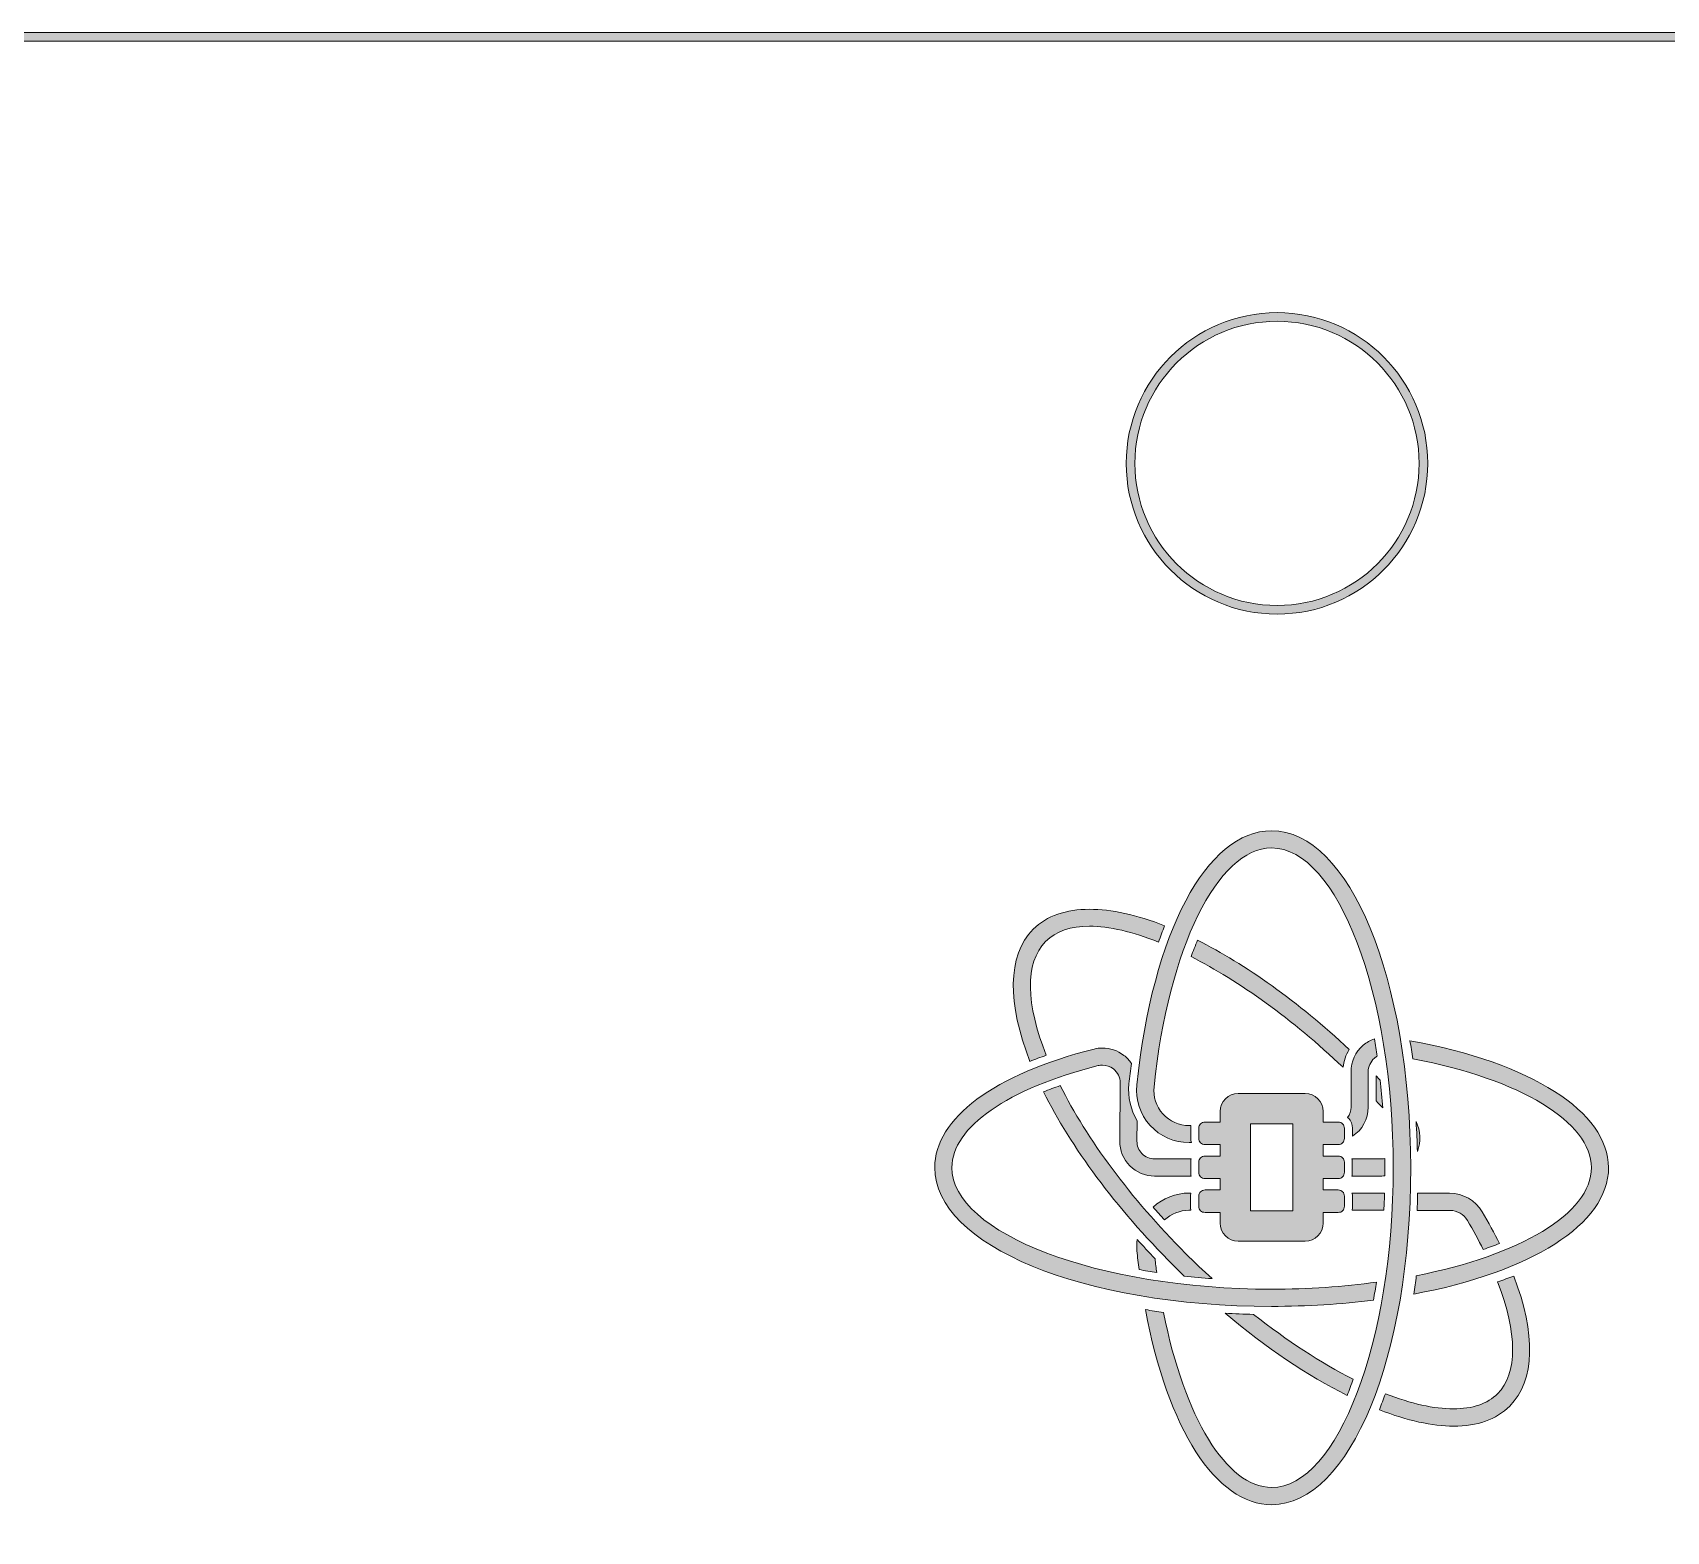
# Model space of a CAD drawing. Header units: inches. Extents: x 3 to 297, y -35 to -5.
# Drawn here: x 135.61 to 154.58, y -21.93 to -4.53 of the extents above; entities that cross this region are included whole.
import ezdxf

# ---------------------------------------------------------------- set-up
doc = ezdxf.new("R2010")
doc.units = ezdxf.units.IN
doc.header["$MEASUREMENT"] = 0
doc.layers.add('Calque 2', color=7, linetype='Continuous')

# ---------------------------------------------------------------- blocks, each defined once
blk = doc.blocks.new('block 53')
at = {"layer": 'Calque 2'}
h = blk.add_hatch(color=7, dxfattribs=at)
h.dxf.hatch_style = 2
edge = h.paths.add_edge_path()
edge.add_spline(control_points=[(150.063, -7.781), (149.097, -7.781), (148.312, -8.564), (148.312, -9.531), (148.312, -10.498), (149.097, -11.281), (150.063, -11.281), (151.029, -11.281), (151.813, -10.498), (151.813, -9.531), (151.813, -8.564), (151.029, -7.781), (150.063, -7.781), (150.063, -7.781), (150.063, -7.781), (150.063, -7.781)], knot_values=[0, 0, 0, 0, 1, 1, 1, 2, 2, 2, 3, 3, 3, 4, 4, 4, 5, 5, 5, 5], degree=3, periodic=1)
edge = h.paths.add_edge_path()
edge.add_spline(control_points=[(150.063, -7.881), (150.973, -7.881), (151.713, -8.621), (151.713, -9.531), (151.713, -10.441), (150.973, -11.181), (150.063, -11.181), (149.153, -11.181), (148.412, -10.441), (148.412, -9.531), (148.412, -8.621), (149.153, -7.881), (150.063, -7.881)], knot_values=[0, 0, 0, 0, 0.352778, 0.352778, 0.352778, 0.705556, 0.705556, 0.705556, 1.058333, 1.058333, 1.058333, 1.411111, 1.411111, 1.411111, 1.411111], degree=3, periodic=0)
edge.add_line((150.063, -7.881), (150.063, -7.881))
at = {"layer": 'Calque 2', "lineweight": 0}
for points, knots in [([(150.063, -7.781), (149.097, -7.781), (148.312, -8.564), (148.312, -9.531), (148.312, -10.498), (149.097, -11.281), (150.063, -11.281), (151.029, -11.281), (151.813, -10.498), (151.813, -9.531), (151.813, -8.564), (151.029, -7.781), (150.063, -7.781), (150.063, -7.781), (150.063, -7.781), (150.063, -7.781)], [0, 0, 0, 0, 1, 1, 1, 2, 2, 2, 3, 3, 3, 4, 4, 4, 5, 5, 5, 5]), ([(150.063, -7.881), (150.973, -7.881), (151.713, -8.621), (151.713, -9.531), (151.713, -10.441), (150.973, -11.181), (150.063, -11.181), (149.153, -11.181), (148.412, -10.441), (148.412, -9.531), (148.412, -8.621), (149.153, -7.881), (150.063, -7.881)], [0, 0, 0, 0, 1, 1, 1, 2, 2, 2, 3, 3, 3, 4, 4, 4, 4])]:
    blk.add_open_spline(points, degree=3, knots=knots, dxfattribs=at)
blk = doc.blocks.new('block 59')
at = {"layer": 'Calque 2'}
h = blk.add_hatch(color=7, dxfattribs=at)
h.dxf.hatch_style = 2
edge = h.paths.add_edge_path()
edge.add_spline(control_points=[(292.184, -4.53), (292.184, -4.53), (7.815, -4.53), (7.815, -4.53), (5.054, -4.53), (2.815, -6.769), (2.815, -9.531), (2.815, -9.531), (2.816, -9.531), (2.816, -9.531), (2.816, -9.531), (2.815, -30.469), (2.815, -30.469), (2.815, -33.231), (5.054, -35.47), (7.815, -35.47), (7.815, -35.47), (292.184, -35.47), (292.184, -35.47), (294.946, -35.47), (297.185, -33.231), (297.185, -30.469), (297.185, -30.469), (297.185, -9.531), (297.185, -9.531), (297.185, -6.769), (294.946, -4.53), (292.184, -4.53), (292.184, -4.53), (292.184, -4.53), (292.184, -4.53)], knot_values=[0, 0, 0, 0, 1, 1, 1, 2, 2, 2, 3, 3, 3, 4, 4, 4, 5, 5, 5, 6, 6, 6, 7, 7, 7, 8, 8, 8, 9, 9, 9, 10, 10, 10, 10], degree=3, periodic=1)
edge = h.paths.add_edge_path()
edge.add_spline(control_points=[(292.184, -4.63), (294.886, -4.63), (297.085, -6.829), (297.085, -9.531), (297.085, -9.531), (297.085, -30.469), (297.085, -30.469), (297.085, -33.171), (294.886, -35.37), (292.184, -35.37), (292.184, -35.37), (7.815, -35.37), (7.815, -35.37), (5.113, -35.37), (2.915, -33.171), (2.915, -30.469), (2.915, -30.469), (2.915, -9.531), (2.915, -9.531), (2.915, -6.829), (5.113, -4.63), (7.815, -4.63), (7.815, -4.63), (292.184, -4.63), (292.184, -4.63)], knot_values=[0, 0, 0, 0, 0.352778, 0.352778, 0.352778, 0.705556, 0.705556, 0.705556, 1.058333, 1.058333, 1.058333, 1.411111, 1.411111, 1.411111, 1.763889, 1.763889, 1.763889, 2.116667, 2.116667, 2.116667, 2.469444, 2.469444, 2.469444, 2.822222, 2.822222, 2.822222, 2.822222], degree=3, periodic=0)
edge.add_line((292.184, -4.63), (292.184, -4.63))
at = {"layer": 'Calque 2', "lineweight": 0}
for points, knots in [([(292.184, -4.53), (292.184, -4.53), (7.815, -4.53), (7.815, -4.53), (5.054, -4.53), (2.815, -6.769), (2.815, -9.531), (2.815, -9.531), (2.816, -9.531), (2.816, -9.531), (2.816, -9.531), (2.815, -30.469), (2.815, -30.469), (2.815, -33.231), (5.054, -35.47), (7.815, -35.47), (7.815, -35.47), (292.184, -35.47), (292.184, -35.47), (294.946, -35.47), (297.185, -33.231), (297.185, -30.469), (297.185, -30.469), (297.185, -9.531), (297.185, -9.531), (297.185, -6.769), (294.946, -4.53), (292.184, -4.53), (292.184, -4.53), (292.184, -4.53), (292.184, -4.53)], [0, 0, 0, 0, 1, 1, 1, 2, 2, 2, 3, 3, 3, 4, 4, 4, 5, 5, 5, 6, 6, 6, 7, 7, 7, 8, 8, 8, 9, 9, 9, 10, 10, 10, 10]), ([(292.184, -4.63), (294.886, -4.63), (297.085, -6.829), (297.085, -9.531), (297.085, -9.531), (297.085, -30.469), (297.085, -30.469), (297.085, -33.171), (294.886, -35.37), (292.184, -35.37), (292.184, -35.37), (7.815, -35.37), (7.815, -35.37), (5.113, -35.37), (2.915, -33.171), (2.915, -30.469), (2.915, -30.469), (2.915, -9.531), (2.915, -9.531), (2.915, -6.829), (5.113, -4.63), (7.815, -4.63), (7.815, -4.63), (292.184, -4.63), (292.184, -4.63)], [0, 0, 0, 0, 1, 1, 1, 2, 2, 2, 3, 3, 3, 4, 4, 4, 5, 5, 5, 6, 6, 6, 7, 7, 7, 8, 8, 8, 8])]:
    blk.add_open_spline(points, degree=3, knots=knots, dxfattribs=at)
blk = doc.blocks.new('block 60')
at = {"layer": 'Calque 2'}
h = blk.add_hatch(color=7, dxfattribs=at)
h.dxf.hatch_style = 2
edge = h.paths.add_edge_path()
edge.add_spline(control_points=[(152.812, -18.966), (152.75, -18.989), (152.689, -19.012), (152.625, -19.035), (152.853, -19.626), (152.86, -20.097), (152.625, -20.333), (152.508, -20.449), (152.332, -20.508), (152.11, -20.508), (151.888, -20.508), (151.621, -20.449), (151.321, -20.333), (151.298, -20.397), (151.275, -20.458), (151.252, -20.52), (151.575, -20.645), (151.867, -20.709), (152.113, -20.709), (152.389, -20.709), (152.609, -20.633), (152.765, -20.476), (153.06, -20.177), (153.07, -19.637), (152.812, -18.966), (152.812, -18.966), (152.812, -18.966), (152.812, -18.966)], knot_values=[0, 0, 0, 0, 1, 1, 1, 2, 2, 2, 3, 3, 3, 4, 4, 4, 5, 5, 5, 6, 6, 6, 7, 7, 7, 8, 8, 8, 9, 9, 9, 9], degree=3, periodic=1)
at = {"layer": 'Calque 2', "lineweight": 0}
blk.add_open_spline([(152.812, -18.966), (152.75, -18.989), (152.689, -19.012), (152.625, -19.035), (152.853, -19.626), (152.86, -20.097), (152.625, -20.333), (152.508, -20.449), (152.332, -20.508), (152.11, -20.508), (151.888, -20.508), (151.621, -20.449), (151.321, -20.333), (151.298, -20.397), (151.275, -20.458), (151.252, -20.52), (151.575, -20.645), (151.867, -20.709), (152.113, -20.709), (152.389, -20.709), (152.609, -20.633), (152.765, -20.476), (153.06, -20.177), (153.07, -19.637), (152.812, -18.966), (152.812, -18.966), (152.812, -18.966), (152.812, -18.966)], degree=3, knots=[0, 0, 0, 0, 1, 1, 1, 2, 2, 2, 3, 3, 3, 4, 4, 4, 5, 5, 5, 6, 6, 6, 7, 7, 7, 8, 8, 8, 9, 9, 9, 9], dxfattribs=at)
blk = doc.blocks.new('block 61')
at = {"layer": 'Calque 2'}
h = blk.add_hatch(color=7, dxfattribs=at)
h.dxf.hatch_style = 2
edge = h.paths.add_edge_path()
edge.add_spline(control_points=[(151.311, -18.003), (151.311, -18.003), (150.932, -18.003), (150.932, -18.003), (150.937, -18.016), (150.94, -18.031), (150.94, -18.044), (150.94, -18.044), (150.94, -18.162), (150.94, -18.162), (150.94, -18.174), (150.937, -18.19), (150.935, -18.203), (150.935, -18.203), (151.303, -18.203), (151.303, -18.203), (151.306, -18.136), (151.311, -18.069), (151.311, -18.003), (151.311, -18.003), (151.311, -18.003), (151.311, -18.003)], knot_values=[0, 0, 0, 0, 1, 1, 1, 2, 2, 2, 3, 3, 3, 4, 4, 4, 5, 5, 5, 6, 6, 6, 7, 7, 7, 7], degree=3, periodic=1)
at = {"layer": 'Calque 2', "lineweight": 0}
blk.add_open_spline([(151.311, -18.003), (151.311, -18.003), (150.932, -18.003), (150.932, -18.003), (150.937, -18.016), (150.94, -18.031), (150.94, -18.044), (150.94, -18.044), (150.94, -18.162), (150.94, -18.162), (150.94, -18.174), (150.937, -18.19), (150.935, -18.203), (150.935, -18.203), (151.303, -18.203), (151.303, -18.203), (151.306, -18.136), (151.311, -18.069), (151.311, -18.003), (151.311, -18.003), (151.311, -18.003), (151.311, -18.003)], degree=3, knots=[0, 0, 0, 0, 1, 1, 1, 2, 2, 2, 3, 3, 3, 4, 4, 4, 5, 5, 5, 6, 6, 6, 7, 7, 7, 7], dxfattribs=at)
blk = doc.blocks.new('block 62')
at = {"layer": 'Calque 2'}
h = blk.add_hatch(color=7, dxfattribs=at)
h.dxf.hatch_style = 2
edge = h.paths.add_edge_path()
edge.add_spline(control_points=[(151.316, -17.603), (151.306, -17.606), (151.293, -17.606), (151.28, -17.606), (151.28, -17.606), (150.932, -17.606), (150.932, -17.606), (150.935, -17.619), (150.937, -17.632), (150.937, -17.647), (150.937, -17.647), (150.937, -17.765), (150.937, -17.765), (150.937, -17.778), (150.935, -17.793), (150.932, -17.806), (150.932, -17.806), (151.28, -17.806), (151.28, -17.806), (151.293, -17.806), (151.303, -17.803), (151.316, -17.803), (151.316, -17.77), (151.316, -17.739), (151.316, -17.706), (151.316, -17.673), (151.316, -17.639), (151.316, -17.603), (151.316, -17.603), (151.316, -17.603), (151.316, -17.603)], knot_values=[0, 0, 0, 0, 1, 1, 1, 2, 2, 2, 3, 3, 3, 4, 4, 4, 5, 5, 5, 6, 6, 6, 7, 7, 7, 8, 8, 8, 9, 9, 9, 10, 10, 10, 10], degree=3, periodic=1)
at = {"layer": 'Calque 2', "lineweight": 0}
blk.add_open_spline([(151.316, -17.603), (151.306, -17.606), (151.293, -17.606), (151.28, -17.606), (151.28, -17.606), (150.932, -17.606), (150.932, -17.606), (150.935, -17.619), (150.937, -17.632), (150.937, -17.647), (150.937, -17.647), (150.937, -17.765), (150.937, -17.765), (150.937, -17.778), (150.935, -17.793), (150.932, -17.806), (150.932, -17.806), (151.28, -17.806), (151.28, -17.806), (151.293, -17.806), (151.303, -17.803), (151.316, -17.803), (151.316, -17.77), (151.316, -17.739), (151.316, -17.706), (151.316, -17.673), (151.316, -17.639), (151.316, -17.603), (151.316, -17.603), (151.316, -17.603), (151.316, -17.603)], degree=3, knots=[0, 0, 0, 0, 1, 1, 1, 2, 2, 2, 3, 3, 3, 4, 4, 4, 5, 5, 5, 6, 6, 6, 7, 7, 7, 8, 8, 8, 9, 9, 9, 10, 10, 10, 10], dxfattribs=at)
blk = doc.blocks.new('block 63')
at = {"layer": 'Calque 2'}
h = blk.add_hatch(color=7, dxfattribs=at)
h.dxf.hatch_style = 2
edge = h.paths.add_edge_path()
edge.add_spline(control_points=[(151.677, -17.173), (151.685, -17.288), (151.69, -17.404), (151.693, -17.521), (151.736, -17.406), (151.731, -17.281), (151.677, -17.173), (151.677, -17.173), (151.677, -17.173), (151.677, -17.173)], knot_values=[0, 0, 0, 0, 1, 1, 1, 2, 2, 2, 3, 3, 3, 3], degree=3, periodic=1)
at = {"layer": 'Calque 2', "lineweight": 0}
blk.add_open_spline([(151.677, -17.173), (151.685, -17.288), (151.69, -17.404), (151.693, -17.521), (151.736, -17.406), (151.731, -17.281), (151.677, -17.173), (151.677, -17.173), (151.677, -17.173), (151.677, -17.173)], degree=3, knots=[0, 0, 0, 0, 1, 1, 1, 2, 2, 2, 3, 3, 3, 3], dxfattribs=at)
blk = doc.blocks.new('block 64')
at = {"layer": 'Calque 2'}
h = blk.add_hatch(color=7, dxfattribs=at)
h.dxf.hatch_style = 2
edge = h.paths.add_edge_path()
edge.add_spline(control_points=[(149.14, -15.068), (149.114, -15.13), (149.089, -15.194), (149.065, -15.258), (149.624, -15.542), (150.241, -15.983), (150.83, -16.543), (150.837, -16.472), (150.863, -16.4), (150.901, -16.336), (150.305, -15.778), (149.695, -15.348), (149.14, -15.068), (149.14, -15.068), (149.14, -15.068), (149.14, -15.068)], knot_values=[0, 0, 0, 0, 1, 1, 1, 2, 2, 2, 3, 3, 3, 4, 4, 4, 5, 5, 5, 5], degree=3, periodic=1)
at = {"layer": 'Calque 2', "lineweight": 0}
blk.add_open_spline([(149.14, -15.068), (149.114, -15.13), (149.089, -15.194), (149.065, -15.258), (149.624, -15.542), (150.241, -15.983), (150.83, -16.543), (150.837, -16.472), (150.863, -16.4), (150.901, -16.336), (150.305, -15.778), (149.695, -15.348), (149.14, -15.068), (149.14, -15.068), (149.14, -15.068), (149.14, -15.068)], degree=3, knots=[0, 0, 0, 0, 1, 1, 1, 2, 2, 2, 3, 3, 3, 4, 4, 4, 5, 5, 5, 5], dxfattribs=at)
blk = doc.blocks.new('block 65')
at = {"layer": 'Calque 2'}
h = blk.add_hatch(color=7, dxfattribs=at)
h.dxf.hatch_style = 2
edge = h.paths.add_edge_path()
edge.add_spline(control_points=[(151.214, -16.643), (151.214, -16.643), (151.214, -16.933), (151.214, -16.933), (151.239, -16.961), (151.265, -16.989), (151.291, -17.015), (151.283, -16.904), (151.273, -16.797), (151.26, -16.692), (151.244, -16.677), (151.229, -16.659), (151.214, -16.643), (151.214, -16.643), (151.214, -16.643), (151.214, -16.643)], knot_values=[0, 0, 0, 0, 1, 1, 1, 2, 2, 2, 3, 3, 3, 4, 4, 4, 5, 5, 5, 5], degree=3, periodic=1)
at = {"layer": 'Calque 2', "lineweight": 0}
blk.add_open_spline([(151.214, -16.643), (151.214, -16.643), (151.214, -16.933), (151.214, -16.933), (151.239, -16.961), (151.265, -16.989), (151.291, -17.015), (151.283, -16.904), (151.273, -16.797), (151.26, -16.692), (151.244, -16.677), (151.229, -16.659), (151.214, -16.643), (151.214, -16.643), (151.214, -16.643), (151.214, -16.643)], degree=3, knots=[0, 0, 0, 0, 1, 1, 1, 2, 2, 2, 3, 3, 3, 4, 4, 4, 5, 5, 5, 5], dxfattribs=at)
blk = doc.blocks.new('block 66')
at = {"layer": 'Calque 2'}
h = blk.add_hatch(color=7, dxfattribs=at)
h.dxf.hatch_style = 2
edge = h.paths.add_edge_path()
edge.add_spline(control_points=[(147.884, -14.708), (147.614, -14.708), (147.39, -14.782), (147.232, -14.94), (146.925, -15.248), (146.933, -15.806), (147.194, -16.474), (147.255, -16.449), (147.317, -16.426), (147.383, -16.403), (147.15, -15.816), (147.127, -15.332), (147.376, -15.084), (147.493, -14.961), (147.67, -14.905), (147.885, -14.905), (148.113, -14.905), (148.387, -14.969), (148.687, -15.089), (148.71, -15.025), (148.733, -14.961), (148.758, -14.9), (148.435, -14.774), (148.139, -14.708), (147.884, -14.708), (147.884, -14.708), (147.884, -14.708), (147.884, -14.708)], knot_values=[0, 0, 0, 0, 1, 1, 1, 2, 2, 2, 3, 3, 3, 4, 4, 4, 5, 5, 5, 6, 6, 6, 7, 7, 7, 8, 8, 8, 9, 9, 9, 9], degree=3, periodic=1)
at = {"layer": 'Calque 2', "lineweight": 0}
blk.add_open_spline([(147.884, -14.708), (147.614, -14.708), (147.39, -14.782), (147.232, -14.94), (146.925, -15.248), (146.933, -15.806), (147.194, -16.474), (147.255, -16.449), (147.317, -16.426), (147.383, -16.403), (147.15, -15.816), (147.127, -15.332), (147.376, -15.084), (147.493, -14.961), (147.67, -14.905), (147.885, -14.905), (148.113, -14.905), (148.387, -14.969), (148.687, -15.089), (148.71, -15.025), (148.733, -14.961), (148.758, -14.9), (148.435, -14.774), (148.139, -14.708), (147.884, -14.708), (147.884, -14.708), (147.884, -14.708), (147.884, -14.708)], degree=3, knots=[0, 0, 0, 0, 1, 1, 1, 2, 2, 2, 3, 3, 3, 4, 4, 4, 5, 5, 5, 6, 6, 6, 7, 7, 7, 8, 8, 8, 9, 9, 9, 9], dxfattribs=at)
blk = doc.blocks.new('block 67')
at = {"layer": 'Calque 2'}
h = blk.add_hatch(color=7, dxfattribs=at)
h.dxf.hatch_style = 2
edge = h.paths.add_edge_path()
edge.add_spline(control_points=[(151.606, -16.234), (151.603, -16.234), (151.603, -16.234), (151.6, -16.234), (151.6, -16.234), (151.603, -16.234), (151.606, -16.234), (151.606, -16.234), (151.606, -16.234), (151.606, -16.234)], knot_values=[0, 0, 0, 0, 1, 1, 1, 2, 2, 2, 3, 3, 3, 3], degree=3, periodic=1)
at = {"layer": 'Calque 2', "lineweight": 0}
blk.add_open_spline([(151.606, -16.234), (151.603, -16.234), (151.603, -16.234), (151.6, -16.234), (151.6, -16.234), (151.603, -16.234), (151.606, -16.234), (151.606, -16.234), (151.606, -16.234), (151.606, -16.234)], degree=3, knots=[0, 0, 0, 0, 1, 1, 1, 2, 2, 2, 3, 3, 3, 3], dxfattribs=at)
blk = doc.blocks.new('block 68')
at = {"layer": 'Calque 2'}
h = blk.add_hatch(color=7, dxfattribs=at)
h.dxf.hatch_style = 2
edge = h.paths.add_edge_path()
edge.add_spline(control_points=[(151.606, -16.234), (151.618, -16.303), (151.629, -16.372), (151.641, -16.444), (152.891, -16.684), (153.713, -17.176), (153.713, -17.708), (153.713, -18.246), (152.876, -18.725), (151.68, -18.963), (151.672, -19.035), (151.662, -19.106), (151.652, -19.176), (152.998, -18.925), (153.913, -18.369), (153.913, -17.708), (153.91, -17.058), (153.014, -16.49), (151.606, -16.234), (151.606, -16.234), (151.606, -16.234), (151.606, -16.234)], knot_values=[0, 0, 0, 0, 1, 1, 1, 2, 2, 2, 3, 3, 3, 4, 4, 4, 5, 5, 5, 6, 6, 6, 7, 7, 7, 7], degree=3, periodic=1)
at = {"layer": 'Calque 2', "lineweight": 0}
blk.add_open_spline([(151.606, -16.234), (151.618, -16.303), (151.629, -16.372), (151.641, -16.444), (152.891, -16.684), (153.713, -17.176), (153.713, -17.708), (153.713, -18.246), (152.876, -18.725), (151.68, -18.963), (151.672, -19.035), (151.662, -19.106), (151.652, -19.176), (152.998, -18.925), (153.913, -18.369), (153.913, -17.708), (153.91, -17.058), (153.014, -16.49), (151.606, -16.234), (151.606, -16.234), (151.606, -16.234), (151.606, -16.234)], degree=3, knots=[0, 0, 0, 0, 1, 1, 1, 2, 2, 2, 3, 3, 3, 4, 4, 4, 5, 5, 5, 6, 6, 6, 7, 7, 7, 7], dxfattribs=at)
blk = doc.blocks.new('block 69')
at = {"layer": 'Calque 2'}
h = blk.add_hatch(color=7, dxfattribs=at)
h.dxf.hatch_style = 2
edge = h.paths.add_edge_path()
edge.add_spline(control_points=[(148.036, -16.319), (148.003, -16.319), (147.971, -16.323), (147.939, -16.331), (146.779, -16.623), (146.088, -17.137), (146.088, -17.706), (146.088, -18.61), (147.806, -19.319), (150, -19.319), (150.415, -19.319), (150.812, -19.293), (151.183, -19.245), (151.196, -19.176), (151.206, -19.106), (151.219, -19.037), (150.835, -19.091), (150.425, -19.119), (150, -19.119), (147.987, -19.119), (146.287, -18.471), (146.287, -17.706), (146.287, -17.24), (146.938, -16.787), (147.987, -16.523), (148.003, -16.518), (148.021, -16.518), (148.036, -16.518), (148.08, -16.518), (148.123, -16.533), (148.162, -16.561), (148.213, -16.6), (148.241, -16.661), (148.241, -16.725), (148.241, -16.725), (148.236, -17.399), (148.236, -17.399), (148.236, -17.506), (148.277, -17.609), (148.354, -17.685), (148.43, -17.762), (148.533, -17.806), (148.64, -17.806), (148.64, -17.806), (149.065, -17.806), (149.065, -17.806), (149.063, -17.793), (149.06, -17.78), (149.06, -17.765), (149.06, -17.765), (149.06, -17.647), (149.06, -17.647), (149.06, -17.634), (149.063, -17.619), (149.065, -17.606), (149.065, -17.606), (148.64, -17.606), (148.64, -17.606), (148.587, -17.606), (148.533, -17.586), (148.494, -17.545), (148.456, -17.506), (148.436, -17.455), (148.436, -17.399), (148.436, -17.399), (148.438, -17.163), (148.438, -17.163), (148.364, -17.038), (148.328, -16.889), (148.343, -16.735), (148.351, -16.656), (148.361, -16.577), (148.372, -16.497), (148.349, -16.461), (148.32, -16.431), (148.285, -16.405), (148.211, -16.349), (148.124, -16.319), (148.036, -16.319), (148.036, -16.319), (148.036, -16.319), (148.036, -16.319)], knot_values=[0, 0, 0, 0, 1, 1, 1, 2, 2, 2, 3, 3, 3, 4, 4, 4, 5, 5, 5, 6, 6, 6, 7, 7, 7, 8, 8, 8, 9, 9, 9, 10, 10, 10, 11, 11, 11, 12, 12, 12, 13, 13, 13, 14, 14, 14, 15, 15, 15, 16, 16, 16, 17, 17, 17, 18, 18, 18, 19, 19, 19, 20, 20, 20, 21, 21, 21, 22, 22, 22, 23, 23, 23, 24, 24, 24, 25, 25, 25, 26, 26, 26, 27, 27, 27, 27], degree=3, periodic=1)
at = {"layer": 'Calque 2', "lineweight": 0}
blk.add_open_spline([(148.036, -16.319), (148.003, -16.319), (147.971, -16.323), (147.939, -16.331), (146.779, -16.623), (146.088, -17.137), (146.088, -17.706), (146.088, -18.61), (147.806, -19.319), (150, -19.319), (150.415, -19.319), (150.812, -19.293), (151.183, -19.245), (151.196, -19.176), (151.206, -19.106), (151.219, -19.037), (150.835, -19.091), (150.425, -19.119), (150, -19.119), (147.987, -19.119), (146.287, -18.471), (146.287, -17.706), (146.287, -17.24), (146.938, -16.787), (147.987, -16.523), (148.003, -16.518), (148.021, -16.518), (148.036, -16.518), (148.08, -16.518), (148.123, -16.533), (148.162, -16.561), (148.213, -16.6), (148.241, -16.661), (148.241, -16.725), (148.241, -16.725), (148.236, -17.399), (148.236, -17.399), (148.236, -17.506), (148.277, -17.609), (148.354, -17.685), (148.43, -17.762), (148.533, -17.806), (148.64, -17.806), (148.64, -17.806), (149.065, -17.806), (149.065, -17.806), (149.063, -17.793), (149.06, -17.78), (149.06, -17.765), (149.06, -17.765), (149.06, -17.647), (149.06, -17.647), (149.06, -17.634), (149.063, -17.619), (149.065, -17.606), (149.065, -17.606), (148.64, -17.606), (148.64, -17.606), (148.587, -17.606), (148.533, -17.586), (148.494, -17.545), (148.456, -17.506), (148.436, -17.455), (148.436, -17.399), (148.436, -17.399), (148.438, -17.163), (148.438, -17.163), (148.364, -17.038), (148.328, -16.889), (148.343, -16.735), (148.351, -16.656), (148.361, -16.577), (148.372, -16.497), (148.349, -16.461), (148.32, -16.431), (148.285, -16.405), (148.211, -16.349), (148.124, -16.319), (148.036, -16.319), (148.036, -16.319), (148.036, -16.319), (148.036, -16.319)], degree=3, knots=[0, 0, 0, 0, 1, 1, 1, 2, 2, 2, 3, 3, 3, 4, 4, 4, 5, 5, 5, 6, 6, 6, 7, 7, 7, 8, 8, 8, 9, 9, 9, 10, 10, 10, 11, 11, 11, 12, 12, 12, 13, 13, 13, 14, 14, 14, 15, 15, 15, 16, 16, 16, 17, 17, 17, 18, 18, 18, 19, 19, 19, 20, 20, 20, 21, 21, 21, 22, 22, 22, 23, 23, 23, 24, 24, 24, 25, 25, 25, 26, 26, 26, 27, 27, 27, 27], dxfattribs=at)
blk = doc.blocks.new('block 70')
at = {"layer": 'Calque 2'}
h = blk.add_hatch(color=7, dxfattribs=at)
h.dxf.hatch_style = 2
edge = h.paths.add_edge_path()
edge.add_spline(control_points=[(151.193, -16.213), (151.145, -16.228), (151.101, -16.254), (151.063, -16.287), (150.973, -16.364), (150.922, -16.477), (150.922, -16.595), (150.922, -16.595), (150.922, -17.004), (150.922, -17.004), (150.922, -17.05), (150.906, -17.091), (150.883, -17.125), (150.883, -17.127), (150.886, -17.13), (150.891, -17.132), (150.922, -17.163), (150.94, -17.207), (150.94, -17.25), (150.94, -17.25), (150.94, -17.342), (150.94, -17.342), (151.05, -17.271), (151.122, -17.145), (151.122, -17.004), (151.122, -17.004), (151.122, -16.595), (151.122, -16.595), (151.122, -16.536), (151.147, -16.479), (151.193, -16.438), (151.204, -16.428), (151.216, -16.42), (151.227, -16.415), (151.216, -16.346), (151.206, -16.28), (151.193, -16.213), (151.193, -16.213), (151.193, -16.213), (151.193, -16.213)], knot_values=[0, 0, 0, 0, 1, 1, 1, 2, 2, 2, 3, 3, 3, 4, 4, 4, 5, 5, 5, 6, 6, 6, 7, 7, 7, 8, 8, 8, 9, 9, 9, 10, 10, 10, 11, 11, 11, 12, 12, 12, 13, 13, 13, 13], degree=3, periodic=1)
at = {"layer": 'Calque 2', "lineweight": 0}
blk.add_open_spline([(151.193, -16.213), (151.145, -16.228), (151.101, -16.254), (151.063, -16.287), (150.973, -16.364), (150.922, -16.477), (150.922, -16.595), (150.922, -16.595), (150.922, -17.004), (150.922, -17.004), (150.922, -17.05), (150.906, -17.091), (150.883, -17.125), (150.883, -17.127), (150.886, -17.13), (150.891, -17.132), (150.922, -17.163), (150.94, -17.207), (150.94, -17.25), (150.94, -17.25), (150.94, -17.342), (150.94, -17.342), (151.05, -17.271), (151.122, -17.145), (151.122, -17.004), (151.122, -17.004), (151.122, -16.595), (151.122, -16.595), (151.122, -16.536), (151.147, -16.479), (151.193, -16.438), (151.204, -16.428), (151.216, -16.42), (151.227, -16.415), (151.216, -16.346), (151.206, -16.28), (151.193, -16.213), (151.193, -16.213), (151.193, -16.213), (151.193, -16.213)], degree=3, knots=[0, 0, 0, 0, 1, 1, 1, 2, 2, 2, 3, 3, 3, 4, 4, 4, 5, 5, 5, 6, 6, 6, 7, 7, 7, 8, 8, 8, 9, 9, 9, 10, 10, 10, 11, 11, 11, 12, 12, 12, 13, 13, 13, 13], dxfattribs=at)
blk = doc.blocks.new('block 71')
at = {"layer": 'Calque 2'}
h = blk.add_hatch(color=7, dxfattribs=at)
h.dxf.hatch_style = 2
edge = h.paths.add_edge_path()
edge.add_spline(control_points=[(152.066, -18.005), (152.066, -18.005), (151.695, -18.005), (151.695, -18.005), (151.693, -18.072), (151.693, -18.139), (151.69, -18.205), (151.69, -18.205), (152.066, -18.205), (152.066, -18.205), (152.069, -18.205), (152.071, -18.205), (152.073, -18.205), (152.155, -18.205), (152.231, -18.251), (152.274, -18.32), (152.343, -18.436), (152.402, -18.548), (152.458, -18.658), (152.522, -18.635), (152.586, -18.612), (152.645, -18.589), (152.586, -18.469), (152.52, -18.346), (152.445, -18.221), (152.366, -18.087), (152.223, -18.005), (152.066, -18.005), (152.066, -18.005), (152.066, -18.005), (152.066, -18.005)], knot_values=[0, 0, 0, 0, 1, 1, 1, 2, 2, 2, 3, 3, 3, 4, 4, 4, 5, 5, 5, 6, 6, 6, 7, 7, 7, 8, 8, 8, 9, 9, 9, 10, 10, 10, 10], degree=3, periodic=1)
at = {"layer": 'Calque 2', "lineweight": 0}
blk.add_open_spline([(152.066, -18.005), (152.066, -18.005), (151.695, -18.005), (151.695, -18.005), (151.693, -18.072), (151.693, -18.139), (151.69, -18.205), (151.69, -18.205), (152.066, -18.205), (152.066, -18.205), (152.069, -18.205), (152.071, -18.205), (152.073, -18.205), (152.155, -18.205), (152.231, -18.251), (152.274, -18.32), (152.343, -18.436), (152.402, -18.548), (152.458, -18.658), (152.522, -18.635), (152.586, -18.612), (152.645, -18.589), (152.586, -18.469), (152.52, -18.346), (152.445, -18.221), (152.366, -18.087), (152.223, -18.005), (152.066, -18.005), (152.066, -18.005), (152.066, -18.005), (152.066, -18.005)], degree=3, knots=[0, 0, 0, 0, 1, 1, 1, 2, 2, 2, 3, 3, 3, 4, 4, 4, 5, 5, 5, 6, 6, 6, 7, 7, 7, 8, 8, 8, 9, 9, 9, 10, 10, 10, 10], dxfattribs=at)
blk = doc.blocks.new('block 72')
at = {"layer": 'Calque 2'}
h = blk.add_hatch(color=7, dxfattribs=at)
h.dxf.hatch_style = 2
edge = h.paths.add_edge_path()
edge.add_spline(control_points=[(148.438, -18.541), (148.433, -18.584), (148.433, -18.63), (148.436, -18.674), (148.443, -18.748), (148.451, -18.82), (148.461, -18.891), (148.528, -18.904), (148.597, -18.914), (148.666, -18.925), (148.658, -18.873), (148.653, -18.82), (148.646, -18.766), (148.576, -18.692), (148.505, -18.615), (148.438, -18.541), (148.438, -18.541), (148.438, -18.541), (148.438, -18.541)], knot_values=[0, 0, 0, 0, 1, 1, 1, 2, 2, 2, 3, 3, 3, 4, 4, 4, 5, 5, 5, 6, 6, 6, 6], degree=3, periodic=1)
at = {"layer": 'Calque 2', "lineweight": 0}
blk.add_open_spline([(148.438, -18.541), (148.433, -18.584), (148.433, -18.63), (148.436, -18.674), (148.443, -18.748), (148.451, -18.82), (148.461, -18.891), (148.528, -18.904), (148.597, -18.914), (148.666, -18.925), (148.658, -18.873), (148.653, -18.82), (148.646, -18.766), (148.576, -18.692), (148.505, -18.615), (148.438, -18.541), (148.438, -18.541), (148.438, -18.541), (148.438, -18.541)], degree=3, knots=[0, 0, 0, 0, 1, 1, 1, 2, 2, 2, 3, 3, 3, 4, 4, 4, 5, 5, 5, 6, 6, 6, 6], dxfattribs=at)
blk = doc.blocks.new('block 73')
at = {"layer": 'Calque 2'}
h = blk.add_hatch(color=7, dxfattribs=at)
h.dxf.hatch_style = 2
edge = h.paths.add_edge_path()
edge.add_spline(control_points=[(149.063, -18.003), (149.063, -18.003), (149.04, -18.003), (149.04, -18.003), (148.886, -18.003), (148.738, -18.062), (148.625, -18.167), (148.669, -18.218), (148.712, -18.267), (148.758, -18.315), (148.835, -18.244), (148.935, -18.203), (149.04, -18.203), (149.04, -18.203), (149.063, -18.203), (149.063, -18.203), (149.06, -18.19), (149.058, -18.177), (149.058, -18.162), (149.058, -18.162), (149.058, -18.044), (149.058, -18.044), (149.058, -18.031), (149.06, -18.016), (149.063, -18.003), (149.063, -18.003), (149.063, -18.003), (149.063, -18.003)], knot_values=[0, 0, 0, 0, 1, 1, 1, 2, 2, 2, 3, 3, 3, 4, 4, 4, 5, 5, 5, 6, 6, 6, 7, 7, 7, 8, 8, 8, 9, 9, 9, 9], degree=3, periodic=1)
at = {"layer": 'Calque 2', "lineweight": 0}
blk.add_open_spline([(149.063, -18.003), (149.063, -18.003), (149.04, -18.003), (149.04, -18.003), (148.886, -18.003), (148.738, -18.062), (148.625, -18.167), (148.669, -18.218), (148.712, -18.267), (148.758, -18.315), (148.835, -18.244), (148.935, -18.203), (149.04, -18.203), (149.04, -18.203), (149.063, -18.203), (149.063, -18.203), (149.06, -18.19), (149.058, -18.177), (149.058, -18.162), (149.058, -18.162), (149.058, -18.044), (149.058, -18.044), (149.058, -18.031), (149.06, -18.016), (149.063, -18.003), (149.063, -18.003), (149.063, -18.003), (149.063, -18.003)], degree=3, knots=[0, 0, 0, 0, 1, 1, 1, 2, 2, 2, 3, 3, 3, 4, 4, 4, 5, 5, 5, 6, 6, 6, 7, 7, 7, 8, 8, 8, 9, 9, 9, 9], dxfattribs=at)
blk = doc.blocks.new('block 74')
at = {"layer": 'Calque 2'}
h = blk.add_hatch(color=7, dxfattribs=at)
h.dxf.hatch_style = 2
edge = h.paths.add_edge_path()
edge.add_spline(control_points=[(147.545, -16.756), (147.478, -16.779), (147.414, -16.802), (147.352, -16.828), (147.667, -17.463), (148.185, -18.169), (148.861, -18.845), (148.902, -18.886), (148.943, -18.927), (148.984, -18.966), (149.091, -18.978), (149.199, -18.989), (149.309, -18.996), (149.204, -18.904), (149.101, -18.807), (149.001, -18.704), (148.359, -18.062), (147.854, -17.37), (147.545, -16.756), (147.545, -16.756), (147.545, -16.756), (147.545, -16.756)], knot_values=[0, 0, 0, 0, 1, 1, 1, 2, 2, 2, 3, 3, 3, 4, 4, 4, 5, 5, 5, 6, 6, 6, 7, 7, 7, 7], degree=3, periodic=1)
at = {"layer": 'Calque 2', "lineweight": 0}
blk.add_open_spline([(147.545, -16.756), (147.478, -16.779), (147.414, -16.802), (147.352, -16.828), (147.667, -17.463), (148.185, -18.169), (148.861, -18.845), (148.902, -18.886), (148.943, -18.927), (148.984, -18.966), (149.091, -18.978), (149.199, -18.989), (149.309, -18.996), (149.204, -18.904), (149.101, -18.807), (149.001, -18.704), (148.359, -18.062), (147.854, -17.37), (147.545, -16.756), (147.545, -16.756), (147.545, -16.756), (147.545, -16.756)], degree=3, knots=[0, 0, 0, 0, 1, 1, 1, 2, 2, 2, 3, 3, 3, 4, 4, 4, 5, 5, 5, 6, 6, 6, 7, 7, 7, 7], dxfattribs=at)
blk = doc.blocks.new('block 75')
at = {"layer": 'Calque 2'}
h = blk.add_hatch(color=7, dxfattribs=at)
h.dxf.hatch_style = 2
edge = h.paths.add_edge_path()
edge.add_spline(control_points=[(149.46, -19.398), (149.933, -19.798), (150.417, -20.123), (150.878, -20.353), (150.901, -20.292), (150.924, -20.228), (150.947, -20.164), (150.571, -19.974), (150.179, -19.718), (149.79, -19.411), (149.677, -19.409), (149.57, -19.403), (149.46, -19.398), (149.46, -19.398), (149.46, -19.398), (149.46, -19.398)], knot_values=[0, 0, 0, 0, 1, 1, 1, 2, 2, 2, 3, 3, 3, 4, 4, 4, 5, 5, 5, 5], degree=3, periodic=1)
at = {"layer": 'Calque 2', "lineweight": 0}
blk.add_open_spline([(149.46, -19.398), (149.933, -19.798), (150.417, -20.123), (150.878, -20.353), (150.901, -20.292), (150.924, -20.228), (150.947, -20.164), (150.571, -19.974), (150.179, -19.718), (149.79, -19.411), (149.677, -19.409), (149.57, -19.403), (149.46, -19.398), (149.46, -19.398), (149.46, -19.398), (149.46, -19.398)], degree=3, knots=[0, 0, 0, 0, 1, 1, 1, 2, 2, 2, 3, 3, 3, 4, 4, 4, 5, 5, 5, 5], dxfattribs=at)
blk = doc.blocks.new('block 76')
at = {"layer": 'Calque 2'}
h = blk.add_hatch(color=7, dxfattribs=at)
h.dxf.hatch_style = 2
edge = h.paths.add_edge_path()
edge.add_spline(control_points=[(150, -13.796), (149.245, -13.796), (148.615, -14.981), (148.436, -16.748), (148.418, -16.92), (148.474, -17.089), (148.589, -17.217), (148.704, -17.345), (148.868, -17.417), (149.042, -17.417), (149.042, -17.417), (149.068, -17.417), (149.068, -17.417), (149.063, -17.401), (149.06, -17.386), (149.06, -17.37), (149.06, -17.37), (149.06, -17.253), (149.06, -17.253), (149.06, -17.24), (149.063, -17.23), (149.063, -17.219), (149.063, -17.219), (149.042, -17.219), (149.042, -17.219), (148.927, -17.219), (148.817, -17.171), (148.738, -17.084), (148.658, -16.997), (148.622, -16.884), (148.635, -16.769), (148.799, -15.163), (149.373, -13.996), (150, -13.996), (150.766, -13.996), (151.413, -15.696), (151.413, -17.708), (151.413, -19.721), (150.766, -21.421), (150, -21.421), (149.475, -21.421), (148.986, -20.602), (148.745, -19.391), (148.674, -19.38), (148.605, -19.368), (148.535, -19.355), (148.791, -20.735), (149.35, -21.621), (150.003, -21.621), (150.906, -21.621), (151.616, -19.903), (151.616, -17.708), (151.611, -15.514), (150.904, -13.796), (150, -13.796), (150, -13.796), (150, -13.796), (150, -13.796)], knot_values=[0, 0, 0, 0, 1, 1, 1, 2, 2, 2, 3, 3, 3, 4, 4, 4, 5, 5, 5, 6, 6, 6, 7, 7, 7, 8, 8, 8, 9, 9, 9, 10, 10, 10, 11, 11, 11, 12, 12, 12, 13, 13, 13, 14, 14, 14, 15, 15, 15, 16, 16, 16, 17, 17, 17, 18, 18, 18, 19, 19, 19, 19], degree=3, periodic=1)
at = {"layer": 'Calque 2', "lineweight": 0}
blk.add_open_spline([(150, -13.796), (149.245, -13.796), (148.615, -14.981), (148.436, -16.748), (148.418, -16.92), (148.474, -17.089), (148.589, -17.217), (148.704, -17.345), (148.868, -17.417), (149.042, -17.417), (149.042, -17.417), (149.068, -17.417), (149.068, -17.417), (149.063, -17.401), (149.06, -17.386), (149.06, -17.37), (149.06, -17.37), (149.06, -17.253), (149.06, -17.253), (149.06, -17.24), (149.063, -17.23), (149.063, -17.219), (149.063, -17.219), (149.042, -17.219), (149.042, -17.219), (148.927, -17.219), (148.817, -17.171), (148.738, -17.084), (148.658, -16.997), (148.622, -16.884), (148.635, -16.769), (148.799, -15.163), (149.373, -13.996), (150, -13.996), (150.766, -13.996), (151.413, -15.696), (151.413, -17.708), (151.413, -19.721), (150.766, -21.421), (150, -21.421), (149.475, -21.421), (148.986, -20.602), (148.745, -19.391), (148.674, -19.38), (148.605, -19.368), (148.535, -19.355), (148.791, -20.735), (149.35, -21.621), (150.003, -21.621), (150.906, -21.621), (151.616, -19.903), (151.616, -17.708), (151.611, -15.514), (150.904, -13.796), (150, -13.796), (150, -13.796), (150, -13.796), (150, -13.796)], degree=3, knots=[0, 0, 0, 0, 1, 1, 1, 2, 2, 2, 3, 3, 3, 4, 4, 4, 5, 5, 5, 6, 6, 6, 7, 7, 7, 8, 8, 8, 9, 9, 9, 10, 10, 10, 11, 11, 11, 12, 12, 12, 13, 13, 13, 14, 14, 14, 15, 15, 15, 16, 16, 16, 17, 17, 17, 18, 18, 18, 19, 19, 19, 19], dxfattribs=at)
blk = doc.blocks.new('block 77')
at = {"layer": 'Calque 2'}
h = blk.add_hatch(color=7, dxfattribs=at)
h.dxf.hatch_style = 2
edge = h.paths.add_edge_path()
edge.add_spline(control_points=[(150.389, -16.846), (150.389, -16.846), (149.611, -16.846), (149.611, -16.846), (149.496, -16.846), (149.401, -16.94), (149.401, -17.055), (149.401, -17.055), (149.401, -17.178), (149.401, -17.178), (149.401, -17.178), (149.345, -17.178), (149.345, -17.178), (149.345, -17.178), (149.227, -17.178), (149.227, -17.178), (149.206, -17.178), (149.188, -17.186), (149.176, -17.199), (149.163, -17.212), (149.155, -17.23), (149.155, -17.25), (149.155, -17.25), (149.155, -17.309), (149.155, -17.309), (149.155, -17.309), (149.155, -17.368), (149.155, -17.368), (149.155, -17.388), (149.163, -17.406), (149.176, -17.419), (149.188, -17.432), (149.206, -17.44), (149.227, -17.44), (149.227, -17.44), (149.345, -17.44), (149.345, -17.44), (149.345, -17.44), (149.401, -17.44), (149.401, -17.44), (149.401, -17.44), (149.401, -17.573), (149.401, -17.573), (149.401, -17.573), (149.345, -17.573), (149.345, -17.573), (149.345, -17.573), (149.227, -17.573), (149.227, -17.573), (149.206, -17.573), (149.188, -17.58), (149.176, -17.593), (149.163, -17.606), (149.155, -17.624), (149.155, -17.644), (149.155, -17.644), (149.155, -17.703), (149.155, -17.703), (149.155, -17.703), (149.155, -17.762), (149.155, -17.762), (149.155, -17.783), (149.163, -17.801), (149.176, -17.813), (149.188, -17.826), (149.206, -17.834), (149.227, -17.834), (149.227, -17.834), (149.345, -17.834), (149.345, -17.834), (149.345, -17.834), (149.401, -17.834), (149.401, -17.834), (149.401, -17.834), (149.401, -17.967), (149.401, -17.967), (149.401, -17.967), (149.345, -17.967), (149.345, -17.967), (149.345, -17.967), (149.227, -17.967), (149.227, -17.967), (149.206, -17.967), (149.188, -17.975), (149.176, -17.988), (149.163, -18), (149.155, -18.018), (149.155, -18.039), (149.155, -18.039), (149.155, -18.098), (149.155, -18.098), (149.155, -18.098), (149.155, -18.157), (149.155, -18.157), (149.155, -18.177), (149.163, -18.195), (149.176, -18.208), (149.188, -18.221), (149.206, -18.228), (149.227, -18.228), (149.227, -18.228), (149.345, -18.228), (149.345, -18.228), (149.345, -18.228), (149.401, -18.228), (149.401, -18.228), (149.401, -18.228), (149.401, -18.351), (149.401, -18.351), (149.401, -18.466), (149.496, -18.561), (149.611, -18.561), (149.611, -18.561), (150.389, -18.561), (150.389, -18.561), (150.504, -18.561), (150.599, -18.466), (150.599, -18.351), (150.599, -18.351), (150.599, -18.228), (150.599, -18.228), (150.599, -18.228), (150.656, -18.228), (150.656, -18.228), (150.656, -18.228), (150.773, -18.228), (150.773, -18.228), (150.794, -18.228), (150.812, -18.221), (150.825, -18.208), (150.837, -18.195), (150.845, -18.177), (150.845, -18.157), (150.845, -18.157), (150.845, -18.098), (150.845, -18.098), (150.845, -18.098), (150.845, -18.039), (150.845, -18.039), (150.845, -18.018), (150.837, -18), (150.825, -17.988), (150.812, -17.975), (150.794, -17.967), (150.773, -17.967), (150.773, -17.967), (150.656, -17.967), (150.656, -17.967), (150.656, -17.967), (150.599, -17.967), (150.599, -17.967), (150.599, -17.967), (150.599, -17.834), (150.599, -17.834), (150.599, -17.834), (150.656, -17.834), (150.656, -17.834), (150.656, -17.834), (150.773, -17.834), (150.773, -17.834), (150.794, -17.834), (150.812, -17.826), (150.825, -17.813), (150.837, -17.801), (150.845, -17.783), (150.845, -17.762), (150.845, -17.762), (150.845, -17.703), (150.845, -17.703), (150.845, -17.703), (150.845, -17.644), (150.845, -17.644), (150.845, -17.624), (150.837, -17.606), (150.825, -17.593), (150.812, -17.58), (150.794, -17.573), (150.773, -17.573), (150.773, -17.573), (150.656, -17.573), (150.656, -17.573), (150.656, -17.573), (150.599, -17.573), (150.599, -17.573), (150.599, -17.573), (150.599, -17.44), (150.599, -17.44), (150.599, -17.44), (150.656, -17.44), (150.656, -17.44), (150.656, -17.44), (150.773, -17.44), (150.773, -17.44), (150.794, -17.44), (150.812, -17.432), (150.825, -17.419), (150.837, -17.406), (150.845, -17.388), (150.845, -17.368), (150.845, -17.368), (150.845, -17.309), (150.845, -17.309), (150.845, -17.309), (150.845, -17.25), (150.845, -17.25), (150.845, -17.232), (150.837, -17.214), (150.825, -17.199), (150.812, -17.186), (150.794, -17.178), (150.773, -17.178), (150.773, -17.178), (150.656, -17.178), (150.656, -17.178), (150.656, -17.178), (150.599, -17.178), (150.599, -17.178), (150.599, -17.178), (150.599, -17.055), (150.599, -17.055), (150.599, -16.94), (150.504, -16.846), (150.389, -16.846), (150.389, -16.846), (150.389, -16.846), (150.389, -16.846)], knot_values=[0, 0, 0, 0, 1, 1, 1, 2, 2, 2, 3, 3, 3, 4, 4, 4, 5, 5, 5, 6, 6, 6, 7, 7, 7, 8, 8, 8, 9, 9, 9, 10, 10, 10, 11, 11, 11, 12, 12, 12, 13, 13, 13, 14, 14, 14, 15, 15, 15, 16, 16, 16, 17, 17, 17, 18, 18, 18, 19, 19, 19, 20, 20, 20, 21, 21, 21, 22, 22, 22, 23, 23, 23, 24, 24, 24, 25, 25, 25, 26, 26, 26, 27, 27, 27, 28, 28, 28, 29, 29, 29, 30, 30, 30, 31, 31, 31, 32, 32, 32, 33, 33, 33, 34, 34, 34, 35, 35, 35, 36, 36, 36, 37, 37, 37, 38, 38, 38, 39, 39, 39, 40, 40, 40, 41, 41, 41, 42, 42, 42, 43, 43, 43, 44, 44, 44, 45, 45, 45, 46, 46, 46, 47, 47, 47, 48, 48, 48, 49, 49, 49, 50, 50, 50, 51, 51, 51, 52, 52, 52, 53, 53, 53, 54, 54, 54, 55, 55, 55, 56, 56, 56, 57, 57, 57, 58, 58, 58, 59, 59, 59, 60, 60, 60, 61, 61, 61, 62, 62, 62, 63, 63, 63, 64, 64, 64, 65, 65, 65, 66, 66, 66, 67, 67, 67, 68, 68, 68, 69, 69, 69, 70, 70, 70, 71, 71, 71, 72, 72, 72, 73, 73, 73, 74, 74, 74, 75, 75, 75, 75], degree=3, periodic=1)
h.paths.add_polyline_path([(150.246, -17.198), (150.246, -17.44), (150.246, -17.481), (150.246, -17.834), (150.246, -17.875), (150.246, -18.208), (149.754, -18.208), (149.754, -17.875), (149.754, -17.834), (149.754, -17.481), (149.754, -17.44), (149.754, -17.198)])
at = {"layer": 'Calque 2', "lineweight": 0}
blk.add_lwpolyline([(150.246, -17.198), (150.246, -17.44), (150.246, -17.481), (150.246, -17.834), (150.246, -17.875), (150.246, -18.208), (149.754, -18.208), (149.754, -17.875), (149.754, -17.834), (149.754, -17.481), (149.754, -17.44), (149.754, -17.198), (150.246, -17.198)], dxfattribs=at)
blk.add_open_spline([(150.389, -16.846), (150.389, -16.846), (149.611, -16.846), (149.611, -16.846), (149.496, -16.846), (149.401, -16.94), (149.401, -17.055), (149.401, -17.055), (149.401, -17.178), (149.401, -17.178), (149.401, -17.178), (149.345, -17.178), (149.345, -17.178), (149.345, -17.178), (149.227, -17.178), (149.227, -17.178), (149.206, -17.178), (149.188, -17.186), (149.176, -17.199), (149.163, -17.212), (149.155, -17.23), (149.155, -17.25), (149.155, -17.25), (149.155, -17.309), (149.155, -17.309), (149.155, -17.309), (149.155, -17.368), (149.155, -17.368), (149.155, -17.388), (149.163, -17.406), (149.176, -17.419), (149.188, -17.432), (149.206, -17.44), (149.227, -17.44), (149.227, -17.44), (149.345, -17.44), (149.345, -17.44), (149.345, -17.44), (149.401, -17.44), (149.401, -17.44), (149.401, -17.44), (149.401, -17.573), (149.401, -17.573), (149.401, -17.573), (149.345, -17.573), (149.345, -17.573), (149.345, -17.573), (149.227, -17.573), (149.227, -17.573), (149.206, -17.573), (149.188, -17.58), (149.176, -17.593), (149.163, -17.606), (149.155, -17.624), (149.155, -17.644), (149.155, -17.644), (149.155, -17.703), (149.155, -17.703), (149.155, -17.703), (149.155, -17.762), (149.155, -17.762), (149.155, -17.783), (149.163, -17.801), (149.176, -17.813), (149.188, -17.826), (149.206, -17.834), (149.227, -17.834), (149.227, -17.834), (149.345, -17.834), (149.345, -17.834), (149.345, -17.834), (149.401, -17.834), (149.401, -17.834), (149.401, -17.834), (149.401, -17.967), (149.401, -17.967), (149.401, -17.967), (149.345, -17.967), (149.345, -17.967), (149.345, -17.967), (149.227, -17.967), (149.227, -17.967), (149.206, -17.967), (149.188, -17.975), (149.176, -17.988), (149.163, -18), (149.155, -18.018), (149.155, -18.039), (149.155, -18.039), (149.155, -18.098), (149.155, -18.098), (149.155, -18.098), (149.155, -18.157), (149.155, -18.157), (149.155, -18.177), (149.163, -18.195), (149.176, -18.208), (149.188, -18.221), (149.206, -18.228), (149.227, -18.228), (149.227, -18.228), (149.345, -18.228), (149.345, -18.228), (149.345, -18.228), (149.401, -18.228), (149.401, -18.228), (149.401, -18.228), (149.401, -18.351), (149.401, -18.351), (149.401, -18.466), (149.496, -18.561), (149.611, -18.561), (149.611, -18.561), (150.389, -18.561), (150.389, -18.561), (150.504, -18.561), (150.599, -18.466), (150.599, -18.351), (150.599, -18.351), (150.599, -18.228), (150.599, -18.228), (150.599, -18.228), (150.656, -18.228), (150.656, -18.228), (150.656, -18.228), (150.773, -18.228), (150.773, -18.228), (150.794, -18.228), (150.812, -18.221), (150.825, -18.208), (150.837, -18.195), (150.845, -18.177), (150.845, -18.157), (150.845, -18.157), (150.845, -18.098), (150.845, -18.098), (150.845, -18.098), (150.845, -18.039), (150.845, -18.039), (150.845, -18.018), (150.837, -18), (150.825, -17.988), (150.812, -17.975), (150.794, -17.967), (150.773, -17.967), (150.773, -17.967), (150.656, -17.967), (150.656, -17.967), (150.656, -17.967), (150.599, -17.967), (150.599, -17.967), (150.599, -17.967), (150.599, -17.834), (150.599, -17.834), (150.599, -17.834), (150.656, -17.834), (150.656, -17.834), (150.656, -17.834), (150.773, -17.834), (150.773, -17.834), (150.794, -17.834), (150.812, -17.826), (150.825, -17.813), (150.837, -17.801), (150.845, -17.783), (150.845, -17.762), (150.845, -17.762), (150.845, -17.703), (150.845, -17.703), (150.845, -17.703), (150.845, -17.644), (150.845, -17.644), (150.845, -17.624), (150.837, -17.606), (150.825, -17.593), (150.812, -17.58), (150.794, -17.573), (150.773, -17.573), (150.773, -17.573), (150.656, -17.573), (150.656, -17.573), (150.656, -17.573), (150.599, -17.573), (150.599, -17.573), (150.599, -17.573), (150.599, -17.44), (150.599, -17.44), (150.599, -17.44), (150.656, -17.44), (150.656, -17.44), (150.656, -17.44), (150.773, -17.44), (150.773, -17.44), (150.794, -17.44), (150.812, -17.432), (150.825, -17.419), (150.837, -17.406), (150.845, -17.388), (150.845, -17.368), (150.845, -17.368), (150.845, -17.309), (150.845, -17.309), (150.845, -17.309), (150.845, -17.25), (150.845, -17.25), (150.845, -17.232), (150.837, -17.214), (150.825, -17.199), (150.812, -17.186), (150.794, -17.178), (150.773, -17.178), (150.773, -17.178), (150.656, -17.178), (150.656, -17.178), (150.656, -17.178), (150.599, -17.178), (150.599, -17.178), (150.599, -17.178), (150.599, -17.055), (150.599, -17.055), (150.599, -16.94), (150.504, -16.846), (150.389, -16.846), (150.389, -16.846), (150.389, -16.846), (150.389, -16.846)], degree=3, knots=[0, 0, 0, 0, 1, 1, 1, 2, 2, 2, 3, 3, 3, 4, 4, 4, 5, 5, 5, 6, 6, 6, 7, 7, 7, 8, 8, 8, 9, 9, 9, 10, 10, 10, 11, 11, 11, 12, 12, 12, 13, 13, 13, 14, 14, 14, 15, 15, 15, 16, 16, 16, 17, 17, 17, 18, 18, 18, 19, 19, 19, 20, 20, 20, 21, 21, 21, 22, 22, 22, 23, 23, 23, 24, 24, 24, 25, 25, 25, 26, 26, 26, 27, 27, 27, 28, 28, 28, 29, 29, 29, 30, 30, 30, 31, 31, 31, 32, 32, 32, 33, 33, 33, 34, 34, 34, 35, 35, 35, 36, 36, 36, 37, 37, 37, 38, 38, 38, 39, 39, 39, 40, 40, 40, 41, 41, 41, 42, 42, 42, 43, 43, 43, 44, 44, 44, 45, 45, 45, 46, 46, 46, 47, 47, 47, 48, 48, 48, 49, 49, 49, 50, 50, 50, 51, 51, 51, 52, 52, 52, 53, 53, 53, 54, 54, 54, 55, 55, 55, 56, 56, 56, 57, 57, 57, 58, 58, 58, 59, 59, 59, 60, 60, 60, 61, 61, 61, 62, 62, 62, 63, 63, 63, 64, 64, 64, 65, 65, 65, 66, 66, 66, 67, 67, 67, 68, 68, 68, 69, 69, 69, 70, 70, 70, 71, 71, 71, 72, 72, 72, 73, 73, 73, 74, 74, 74, 75, 75, 75, 75], dxfattribs=at)

msp = doc.modelspace()

# ---------------------------------------------------------------- block references
at = {"layer": 'Calque 2'}
for name in ['block 59', 'block 53', 'block 76', 'block 66', 'block 64', 'block 70', 'block 67', 'block 68', 'block 69', 'block 65', 'block 74', 'block 77', 'block 63', 'block 62', 'block 73', 'block 61', 'block 71', 'block 72', 'block 60', 'block 75']:
    msp.add_blockref(name, (0, 0), dxfattribs=at)

doc.saveas('drawing.dxf')
